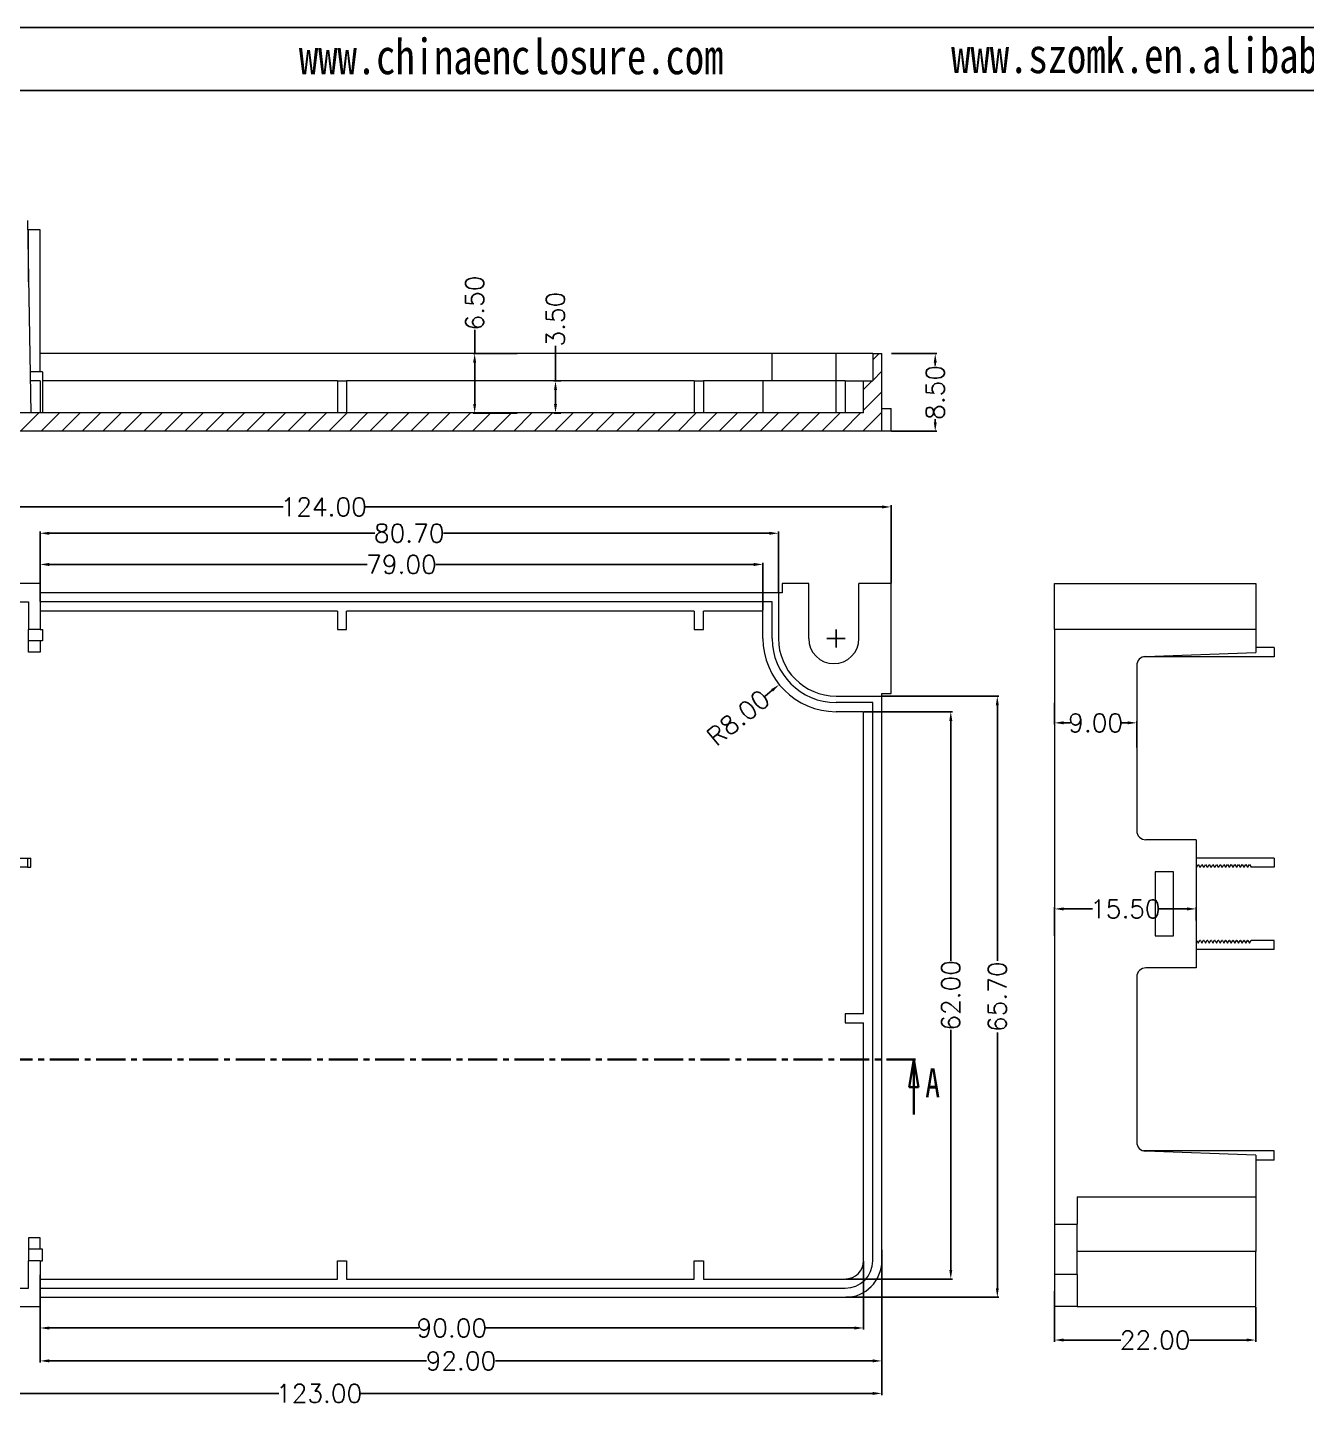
# Model space of a CAD drawing. Header units: inches. Extents: x 1800 to 3196, y 326 to 616.
# Drawn here: x 1899.1 to 2038.9, y 465.3 to 615.9 of the extents above; entities that cross this region are included whole.
import ezdxf

# ---------------------------------------------------------------- set-up
doc = ezdxf.new("R2010")
doc.units = ezdxf.units.IN
doc.header["$LTSCALE"] = 0.05
doc.linetypes.add('CENTERX2', pattern=[101.6, 63.5, -12.7, 12.7, -12.7])
doc.layers.add('文字', color=81, linetype='Continuous')
doc.styles.add('SLDTEXTSTYLE0', font='TXT', dxfattribs={"width": 0.75})
doc.styles.get("Standard").update_dxf_attribs({"font": 'txt', "bigfont": 'gbcbig.shx'})
doc.styles.add('宋体', font='', dxfattribs={"width": 0.8, "height": 3.5})
doc.styles.get('宋体').set_extended_font_data('SimSun')
doc.dimstyles.new('2.5', dxfattribs={"dimtxt": 2, "dimasz": 1, "dimexe": 0.18, "dimexo": 0.0625, "dimgap": 0.09, "dimtad": 0, "dimzin": 0, "dimdsep": 46, "dimtxsty": 'Standard', "dimcen": 1, "dimclrd": 3, "dimclre": 3, "dimclrt": 256, "dimadec": 0, "dimazin": 2, "dimtfac": 1, "dimtofl": 0, "dimtmove": 0, "dimatfit": 3, "dimfxl": 1, "dimtolj": 1, "dimtzin": 0, "dimarcsym": 0})

# ---------------------------------------------------------------- blocks, each defined once
blk = doc.blocks.new('_CLOSED')
at = {"color": 0, "linetype": 'ByBlock', "lineweight": -2}
for p, q in [((-1, 0.166667), (0, 0)), ((-1, 0.166667), (-1, -0.166667)), ((0, 0), (-1, -0.166667)), ((0, 0), (-1, 0))]:
    blk.add_line(p, q, dxfattribs=at)
blk = doc.blocks.new('*D279')
at = {"color": 3, "lineweight": -2}
for p, q in [((1992.48, 481.03), (1992.48, 469.96)), ((1900.48, 476.03), (1900.48, 469.96)), ((1901.48, 470.14), (1942.72, 470.14)), ((1991.48, 470.14), (1950.24, 470.14))]:
    blk.add_line(p, q, dxfattribs=at)
at = {"color": 3}
for points in [[(1901.48, 470.31), (1901.48, 469.98), (1900.48, 470.14)], [(1991.48, 470.31), (1991.48, 469.98), (1992.48, 470.14)]]:
    blk.add_solid(points, dxfattribs=at)
at = {"layer": 'Defpoints', "color": 0}
for p in [(1992.48, 481.09), (1900.48, 476.09), (1992.48, 470.14)]:
    blk.add_point(p, dxfattribs=at)
at = {"insert": (1946.48, 470.14), "char_height": 2, "attachment_point": 5}
blk.add_mtext('\\A1;92.00', dxfattribs=at)
blk = doc.blocks.new('*D280')
at = {"color": 3, "lineweight": -2}
for p, q in [((1990.48, 481.03), (1990.48, 473.56)), ((1900.48, 479.53), (1900.48, 473.56)), ((1901.48, 473.74), (1941.89, 473.74)), ((1989.48, 473.74), (1949.07, 473.74))]:
    blk.add_line(p, q, dxfattribs=at)
at = {"color": 3}
for points in [[(1901.48, 473.9), (1901.48, 473.57), (1900.48, 473.74)], [(1989.48, 473.9), (1989.48, 473.57), (1990.48, 473.74)]]:
    blk.add_solid(points, dxfattribs=at)
at = {"layer": 'Defpoints', "color": 0}
for p in [(1990.48, 481.09), (1900.48, 479.59), (1900.48, 473.74)]:
    blk.add_point(p, dxfattribs=at)
at = {"insert": (1945.48, 473.74), "char_height": 2, "attachment_point": 5}
blk.add_mtext('\\A1;90.00', dxfattribs=at)
blk = doc.blocks.new('*D281')
at = {"color": 3, "lineweight": -2}
for p, q in [((1900.48, 555.15), (1900.48, 560.77)), ((1901.48, 560.59), (1937.07, 560.59)), ((1980.18, 560.59), (1944.59, 560.59)), ((1981.18, 554.15), (1981.18, 560.77))]:
    blk.add_line(p, q, dxfattribs=at)
at = {"color": 3}
for points in [[(1901.48, 560.75), (1901.48, 560.42), (1900.48, 560.59)], [(1980.18, 560.75), (1980.18, 560.42), (1981.18, 560.59)]]:
    blk.add_solid(points, dxfattribs=at)
at = {"layer": 'Defpoints', "color": 0}
for p in [(1900.48, 560.59), (1900.48, 555.09), (1981.18, 554.09)]:
    blk.add_point(p, dxfattribs=at)
at = {"insert": (1940.83, 560.59), "char_height": 2, "attachment_point": 5}
blk.add_mtext('\\A1;80.70', dxfattribs=at)
blk = doc.blocks.new('*D282')
at = {"color": 3, "lineweight": -2}
for p, q in [((1900.48, 553.15), (1900.48, 557.36)), ((1901.48, 557.18), (1936.22, 557.18)), ((1978.48, 557.18), (1943.74, 557.18)), ((1979.48, 552.15), (1979.48, 557.36))]:
    blk.add_line(p, q, dxfattribs=at)
at = {"color": 3}
for points in [[(1901.48, 557.35), (1901.48, 557.01), (1900.48, 557.18)], [(1978.48, 557.35), (1978.48, 557.01), (1979.48, 557.18)]]:
    blk.add_solid(points, dxfattribs=at)
at = {"layer": 'Defpoints', "color": 0}
for p in [(1900.48, 557.18), (1900.48, 553.09), (1979.48, 552.09)]:
    blk.add_point(p, dxfattribs=at)
at = {"insert": (1939.98, 557.18), "char_height": 2, "attachment_point": 5}
blk.add_mtext('\\A1;79.00', dxfattribs=at)
blk = doc.blocks.new('*D286')
at = {"color": 3, "lineweight": -2}
for p, q in [((1992.48, 482.29), (1992.48, 466.41)), ((1869.48, 477.78), (1869.48, 466.41)), ((1870.48, 466.59), (1926.56, 466.59)), ((1991.48, 466.59), (1935.4, 466.59))]:
    blk.add_line(p, q, dxfattribs=at)
at = {"color": 3}
for points in [[(1870.48, 466.75), (1870.48, 466.42), (1869.48, 466.59)], [(1991.48, 466.75), (1991.48, 466.42), (1992.48, 466.59)]]:
    blk.add_solid(points, dxfattribs=at)
at = {"layer": 'Defpoints', "color": 0}
for p in [(1992.48, 482.36), (1869.48, 477.84), (1992.48, 466.59)]:
    blk.add_point(p, dxfattribs=at)
at = {"insert": (1930.98, 466.59), "char_height": 2, "attachment_point": 5}
blk.add_mtext('\\A1;123.00', dxfattribs=at)
blk = doc.blocks.new('*D287')
at = {"color": 3, "lineweight": -2}
for p, q in [((1869.48, 548.88), (1869.48, 563.65)), ((1870.48, 563.47), (1927.06, 563.47)), ((1992.48, 563.47), (1935.9, 563.47)), ((1993.48, 555.15), (1993.48, 563.65))]:
    blk.add_line(p, q, dxfattribs=at)
at = {"color": 3}
for points in [[(1870.48, 563.63), (1870.48, 563.3), (1869.48, 563.47)], [(1992.48, 563.63), (1992.48, 563.3), (1993.48, 563.47)]]:
    blk.add_solid(points, dxfattribs=at)
at = {"layer": 'Defpoints', "color": 0}
for p in [(1869.48, 563.47), (1993.48, 555.09), (1869.48, 548.82)]:
    blk.add_point(p, dxfattribs=at)
at = {"insert": (1931.48, 563.47), "char_height": 2, "attachment_point": 5}
blk.add_mtext('\\A1;124.00', dxfattribs=at)
blk = doc.blocks.new('*D288')
at = {"color": 3, "lineweight": -2}
for p, q in [((1990.54, 541.09), (2000.19, 541.09)), ((2000.01, 540.09), (2000.01, 513.85)), ((2000.01, 480.09), (2000.01, 506.33)), ((1988.54, 479.09), (2000.19, 479.09))]:
    blk.add_line(p, q, dxfattribs=at)
at = {"color": 3}
for points in [[(1999.85, 540.09), (2000.18, 540.09), (2000.01, 541.09)], [(1999.85, 480.09), (2000.18, 480.09), (2000.01, 479.09)]]:
    blk.add_solid(points, dxfattribs=at)
at = {"layer": 'Defpoints', "color": 0}
for p in [(1990.48, 541.09), (2000.01, 541.09), (1988.48, 479.09)]:
    blk.add_point(p, dxfattribs=at)
at = {"insert": (2000.01, 510.09), "char_height": 2, "attachment_point": 5, "rotation": 90}
blk.add_mtext('\\A1;62.00', dxfattribs=at)
blk = doc.blocks.new('*D289')
at = {"color": 3, "lineweight": -2}
for p, q in [((1992.54, 542.79), (2005.28, 542.79)), ((2005.1, 541.79), (2005.1, 513.86)), ((2005.1, 478.09), (2005.1, 506.02)), ((1988.54, 477.09), (2005.28, 477.09))]:
    blk.add_line(p, q, dxfattribs=at)
at = {"color": 3}
for points in [[(2004.93, 541.79), (2005.26, 541.79), (2005.1, 542.79)], [(2004.93, 478.09), (2005.26, 478.09), (2005.1, 477.09)]]:
    blk.add_solid(points, dxfattribs=at)
at = {"layer": 'Defpoints', "color": 0}
for p in [(1992.48, 542.79), (2005.1, 542.79), (1988.48, 477.09)]:
    blk.add_point(p, dxfattribs=at)
at = {"insert": (2005.1, 509.94), "char_height": 2, "attachment_point": 5, "rotation": 90}
blk.add_mtext('\\A1;65.70', dxfattribs=at)
blk = doc.blocks.new('*D290')
at = {"color": 3, "lineweight": -2}
for p, q in [((1993.54, 580.23), (1998.49, 580.23)), ((1998.31, 579.23), (1998.31, 578.91)), ((1998.31, 572.73), (1998.31, 573.06)), ((1993.54, 571.73), (1998.49, 571.73))]:
    blk.add_line(p, q, dxfattribs=at)
at = {"color": 3}
for points in [[(1998.15, 579.23), (1998.48, 579.23), (1998.31, 580.23)], [(1998.15, 572.73), (1998.48, 572.73), (1998.31, 571.73)]]:
    blk.add_solid(points, dxfattribs=at)
at = {"layer": 'Defpoints', "color": 0}
for p in [(1993.48, 580.23), (1998.31, 580.23), (1993.48, 571.73)]:
    blk.add_point(p, dxfattribs=at)
at = {"insert": (1998.31, 575.98), "char_height": 2, "attachment_point": 5, "rotation": 90}
blk.add_mtext('\\A1;8.50', dxfattribs=at)
blk = doc.blocks.new('*D291')
at = {"color": 3, "lineweight": -2}
for p, q in [((1947.98, 580.23), (1947.98, 582.82)), ((1952.61, 580.23), (1947.8, 580.23)), ((1947.98, 574.73), (1947.98, 579.23)), ((1952.61, 573.73), (1947.8, 573.73))]:
    blk.add_line(p, q, dxfattribs=at)
at = {"color": 3}
for points in [[(1947.81, 579.23), (1948.14, 579.23), (1947.98, 580.23)], [(1947.81, 574.73), (1948.14, 574.73), (1947.98, 573.73)]]:
    blk.add_solid(points, dxfattribs=at)
at = {"layer": 'Defpoints', "color": 0}
for p in [(1947.98, 580.23), (1952.67, 580.23), (1952.67, 573.73)]:
    blk.add_point(p, dxfattribs=at)
at = {"insert": (1947.98, 585.75), "char_height": 2, "attachment_point": 5, "rotation": 90}
blk.add_mtext('\\A1;6.50', dxfattribs=at)
blk = doc.blocks.new('*D292')
at = {"color": 3, "lineweight": -2}
for p, q in [((1956.81, 577.23), (1956.81, 581.07)), ((1957.39, 577.23), (1956.63, 577.23)), ((1956.81, 574.73), (1956.81, 576.23)), ((1957.39, 573.73), (1956.63, 573.73))]:
    blk.add_line(p, q, dxfattribs=at)
at = {"color": 3}
for points in [[(1956.65, 576.23), (1956.98, 576.23), (1956.81, 577.23)], [(1956.65, 574.73), (1956.98, 574.73), (1956.81, 573.73)]]:
    blk.add_solid(points, dxfattribs=at)
at = {"layer": 'Defpoints', "color": 0}
for p in [(1956.81, 577.23), (1957.45, 577.23), (1957.45, 573.73)]:
    blk.add_point(p, dxfattribs=at)
at = {"insert": (1956.81, 583.99), "char_height": 2, "attachment_point": 5, "rotation": 90}
blk.add_mtext('\\A1;3.50', dxfattribs=at)
blk = doc.blocks.new('*D300')
at = {"color": 3, "lineweight": -2}
for p, q in [((1987.48, 548.09), (1987.48, 550.09)), ((1986.48, 549.09), (1988.48, 549.09)), ((1979.71, 542.8), (1980.49, 543.43))]:
    blk.add_line(p, q, dxfattribs=at)
at = {"color": 3}
blk.add_solid([(1980.38, 543.55), (1980.59, 543.3), (1981.26, 544.05)], dxfattribs=at)
at = {"layer": 'Defpoints', "color": 0}
for p in [(1987.48, 549.09), (1981.26, 544.05)]:
    blk.add_point(p, dxfattribs=at)
at = {"insert": (1976.79, 540.43), "char_height": 2, "attachment_point": 5, "rotation": 39.0014}
blk.add_mtext('\\A1;R8.00', dxfattribs=at)
blk = doc.blocks.new('*D301')
at = {"color": 3, "lineweight": -2}
for p, q in [((2011.34, 542.05), (2011.34, 539.69)), ((2012.34, 539.87), (2013.08, 539.87)), ((2019.34, 539.87), (2018.59, 539.87)), ((2020.34, 537.17), (2020.34, 540.05))]:
    blk.add_line(p, q, dxfattribs=at)
at = {"color": 3}
for points in [[(2012.34, 540.04), (2012.34, 539.71), (2011.34, 539.87)], [(2019.34, 540.04), (2019.34, 539.71), (2020.34, 539.87)]]:
    blk.add_solid(points, dxfattribs=at)
at = {"layer": 'Defpoints', "color": 0}
for p in [(2011.34, 542.11), (2020.34, 539.87), (2020.34, 537.11)]:
    blk.add_point(p, dxfattribs=at)
at = {"insert": (2015.84, 539.87), "char_height": 2, "attachment_point": 5}
blk.add_mtext('\\A1;9.00', dxfattribs=at)
blk = doc.blocks.new('*D302')
at = {"color": 3, "lineweight": -2}
for p, q in [((2011.34, 516.59), (2011.34, 519.72)), ((2012.34, 519.54), (2015.5, 519.54)), ((2025.84, 519.54), (2022.68, 519.54)), ((2026.84, 518.26), (2026.84, 519.72))]:
    blk.add_line(p, q, dxfattribs=at)
at = {"color": 3}
for points in [[(2012.34, 519.7), (2012.34, 519.37), (2011.34, 519.54)], [(2025.84, 519.7), (2025.84, 519.37), (2026.84, 519.54)]]:
    blk.add_solid(points, dxfattribs=at)
at = {"layer": 'Defpoints', "color": 0}
for p in [(2011.34, 519.54), (2026.84, 518.2), (2011.34, 516.52)]:
    blk.add_point(p, dxfattribs=at)
at = {"insert": (2019.09, 519.54), "char_height": 2, "attachment_point": 5}
blk.add_mtext('\\A1;15.50', dxfattribs=at)
blk = doc.blocks.new('*D303')
at = {"color": 3, "lineweight": -2}
for p, q in [((2011.34, 477.78), (2011.34, 472.24)), ((2033.34, 476.03), (2033.34, 472.24)), ((2012.34, 472.42), (2018.58, 472.42)), ((2032.34, 472.42), (2026.09, 472.42))]:
    blk.add_line(p, q, dxfattribs=at)
at = {"color": 3}
for points in [[(2012.34, 472.59), (2012.34, 472.26), (2011.34, 472.42)], [(2032.34, 472.59), (2032.34, 472.26), (2033.34, 472.42)]]:
    blk.add_solid(points, dxfattribs=at)
at = {"layer": 'Defpoints', "color": 0}
for p in [(2011.34, 477.84), (2033.34, 476.09), (2011.34, 472.42)]:
    blk.add_point(p, dxfattribs=at)
at = {"insert": (2022.34, 472.42), "char_height": 2, "attachment_point": 5}
blk.add_mtext('\\A1;22.00', dxfattribs=at)

msp = doc.modelspace()

# ---------------------------------------------------------------- hatches: boundary and pattern name
at = {"linetype": 'Continuous', "lineweight": 0}
h = msp.add_hatch(dxfattribs=at)
h.set_pattern_fill('ANSI31', color=4, scale=0.5, style=0)
h.set_pattern_definition([(45, (181.3522, -67.6438), (-1.122532, 1.122532), [])])
h.paths.add_polyline_path([(1992.481, 580.234), (1991.481, 580.234), (1991.481, 577.234), (1990.481, 577.234), (1990.481, 573.734), (1888.481, 573.734), (1888.481, 577.234), (1887.481, 577.234), (1887.481, 573.734), (1882.481, 573.734), (1882.481, 580.734), (1881.481, 580.734), (1881.481, 573.734), (1877.481, 573.734), (1877.481, 580.545), (1876.481, 580.545), (1876.481, 573.734), (1871.981, 573.734), (1871.981, 580.734), (1869.481, 580.734), (1869.481, 571.734), (1992.481, 571.734)], flags=0)

# ---------------------------------------------------------------- linework, layer by layer
for p, q in [((1800.421, 615.855), (2209.076, 615.855)), ((1807.301, 608.975), (2202.196, 608.975))]:
    msp.add_line(p, q)
at = {"color": 7, "linetype": 'Continuous', "lineweight": 15}
for p, q in [((1899.115, 594.752), (1899.481, 573.734)), ((1899.132, 593.734), (1899.231, 593.734)), ((1899.231, 588.057), (1899.231, 593.734)), ((1900.481, 593.734), (1899.231, 593.734)), ((1900.481, 578.234), (1900.481, 593.734)), ((1980.481, 580.234), (1900.481, 580.234)), ((1980.481, 577.234), (1980.481, 580.234)), ((1987.481, 580.234), (1980.481, 580.234)), ((1987.481, 577.234), (1987.481, 580.234)), ((1991.481, 580.234), (1987.481, 580.234)), ((1991.481, 580.234), (1991.481, 577.234)), ((1991.481, 580.234), (1992.481, 580.234)), ((1992.481, 571.734), (1992.481, 580.234)), ((1900.731, 578.234), (1899.403, 578.234)), ((1900.731, 578.234), (1900.731, 573.734)), ((1900.481, 577.234), (1899.42, 577.234)), ((1900.481, 577.234), (1900.481, 573.734)), ((1932.981, 577.234), (1900.731, 577.234)), ((1932.981, 577.234), (1932.981, 573.734)), ((1932.981, 577.234), (1933.981, 577.234)), ((1933.981, 577.234), (1933.981, 573.734)), ((1971.981, 577.234), (1933.981, 577.234)), ((1971.981, 577.234), (1971.981, 573.734)), ((1971.981, 577.234), (1972.981, 577.234)), ((1972.981, 577.234), (1972.981, 573.734)), ((1979.481, 577.234), (1972.981, 577.234)), ((1979.481, 577.234), (1979.481, 573.734)), ((1987.481, 577.234), (1979.481, 577.234)), ((1987.481, 573.734), (1987.481, 577.234)), ((1988.481, 577.234), (1987.481, 577.234)), ((1988.481, 577.234), (1988.481, 573.734)), ((1988.481, 577.234), (1990.481, 577.234)), ((1990.481, 573.734), (1990.481, 577.234)), ((1990.481, 577.234), (1991.481, 577.234)), ((1990.481, 573.734), (1888.481, 573.734)), ((1992.481, 574.234), (1993.481, 574.234)), ((1993.481, 571.734), (1993.481, 574.234)), ((1992.481, 571.734), (1869.481, 571.734)), ((1993.481, 571.734), (1992.481, 571.734)), ((1900.481, 555.089), (1874.481, 555.089)), ((1900.481, 555.089), (1900.481, 550.089)), ((1981.581, 555.089), (1981.581, 554.089)), ((1984.481, 555.089), (1981.581, 555.089)), ((1984.481, 549.089), (1984.481, 555.089)), ((1989.981, 549.089), (1989.981, 555.089)), ((1993.481, 555.089), (1989.981, 555.089)), ((1993.481, 543.089), (1993.481, 555.089)), ((2011.337, 555.089), (2033.337, 555.089)), ((2011.337, 550.089), (2011.337, 555.089)), ((2033.337, 555.089), (2033.337, 550.089)), ((1897.231, 553.089), (1899.231, 553.089)), ((1899.231, 553.089), (1899.231, 550.089)), ((1981.181, 554.089), (1900.481, 554.089)), ((1980.481, 553.089), (1900.481, 553.089)), ((1980.481, 549.089), (1980.481, 553.089)), ((1981.181, 554.089), (1981.181, 549.089)), ((1981.581, 554.089), (1981.181, 554.089)), ((1932.981, 552.089), (1900.481, 552.089)), ((1932.981, 552.089), (1932.981, 550.089)), ((1933.981, 550.089), (1933.981, 552.089)), ((1971.981, 552.089), (1933.981, 552.089)), ((1971.981, 552.089), (1971.981, 550.089)), ((1979.481, 552.089), (1972.981, 552.089)), ((1972.981, 550.089), (1972.981, 552.089)), ((1979.481, 549.089), (1979.481, 552.089)), ((1900.481, 550.089), (1899.231, 550.089)), ((1899.231, 548.839), (1899.231, 550.089)), ((1900.481, 550.089), (1900.731, 550.089)), ((1900.731, 550.089), (1900.731, 548.839)), ((1932.981, 550.089), (1933.981, 550.089)), ((1971.981, 550.089), (1972.981, 550.089)), ((2033.337, 550.089), (2011.337, 550.089)), ((2011.337, 550.089), (2011.337, 485.089)), ((2033.337, 550.089), (2033.337, 547.543)), ((1900.731, 548.839), (1899.231, 548.839)), ((1899.231, 547.589), (1899.231, 548.839)), ((1900.481, 548.839), (1900.481, 547.589)), ((1900.481, 547.589), (1899.231, 547.589)), ((2035.337, 547.089), (2021.077, 547.089)), ((2021.302, 547.123), (2033.337, 547.543)), ((2035.337, 548.089), (2033.337, 548.089)), ((2035.337, 548.089), (2035.337, 547.089)), ((2020.337, 546.124), (2020.337, 528.089)), ((1987.481, 542.789), (1992.481, 542.789)), ((1992.481, 543.089), (1993.481, 543.089)), ((1992.481, 542.789), (1992.481, 543.089)), ((1992.481, 481.089), (1992.481, 542.789)), ((1991.481, 542.089), (1987.481, 542.089)), ((1990.481, 541.089), (1987.481, 541.089)), ((1990.481, 508.089), (1990.481, 541.089)), ((1991.481, 481.089), (1991.481, 542.089)), ((2026.837, 527.089), (2021.337, 527.089)), ((2026.837, 527.089), (2026.837, 513.089)), ((1898.115, 525.089), (1899.115, 525.089)), ((1899.115, 524.089), (1898.115, 524.089)), ((1899.115, 525.089), (1899.115, 524.089)), ((1899.115, 525.089), (1899.481, 525.089)), ((1899.115, 524.089), (1899.481, 524.089)), ((1899.481, 524.089), (1899.481, 525.089)), ((2035.337, 525.089), (2026.837, 525.089)), ((2026.89, 524.089), (2026.837, 524.089)), ((2026.89, 524.089), (2027.064, 524.389)), ((2027.064, 524.389), (2027.237, 524.089)), ((2027.29, 524.089), (2027.237, 524.089)), ((2027.29, 524.089), (2027.464, 524.389)), ((2027.464, 524.389), (2027.637, 524.089)), ((2027.69, 524.089), (2027.637, 524.089)), ((2027.69, 524.089), (2027.864, 524.389)), ((2027.864, 524.389), (2028.037, 524.089)), ((2028.09, 524.089), (2028.037, 524.089)), ((2028.09, 524.089), (2028.264, 524.389)), ((2028.264, 524.389), (2028.437, 524.089)), ((2028.49, 524.089), (2028.437, 524.089)), ((2028.49, 524.089), (2028.664, 524.389)), ((2028.664, 524.389), (2028.837, 524.089)), ((2028.89, 524.089), (2028.837, 524.089)), ((2028.89, 524.089), (2029.064, 524.389)), ((2029.064, 524.389), (2029.237, 524.089)), ((2029.29, 524.089), (2029.237, 524.089)), ((2029.29, 524.089), (2029.464, 524.389)), ((2029.464, 524.389), (2029.637, 524.089)), ((2029.69, 524.089), (2029.637, 524.089)), ((2029.69, 524.089), (2029.864, 524.389)), ((2029.864, 524.389), (2030.037, 524.089)), ((2030.09, 524.089), (2030.037, 524.089)), ((2030.09, 524.089), (2030.264, 524.389)), ((2030.264, 524.389), (2030.437, 524.089)), ((2030.49, 524.089), (2030.437, 524.089)), ((2030.49, 524.089), (2030.664, 524.389)), ((2030.664, 524.389), (2030.837, 524.089)), ((2030.89, 524.089), (2030.837, 524.089)), ((2030.89, 524.089), (2031.064, 524.389)), ((2031.064, 524.389), (2031.237, 524.089)), ((2031.29, 524.089), (2031.237, 524.089)), ((2031.29, 524.089), (2031.464, 524.389)), ((2031.464, 524.389), (2031.637, 524.089)), ((2031.69, 524.089), (2031.637, 524.089)), ((2031.69, 524.089), (2031.864, 524.389)), ((2031.864, 524.389), (2032.037, 524.089)), ((2032.09, 524.089), (2032.037, 524.089)), ((2032.09, 524.089), (2032.264, 524.389)), ((2032.264, 524.389), (2032.437, 524.089)), ((2032.49, 524.089), (2032.437, 524.089)), ((2032.49, 524.089), (2032.664, 524.389)), ((2032.664, 524.389), (2032.837, 524.089)), ((2035.337, 524.089), (2032.837, 524.089)), ((2035.337, 525.089), (2035.337, 524.089)), ((2022.337, 523.589), (2022.337, 516.589)), ((2024.337, 523.589), (2022.337, 523.589)), ((2024.337, 516.589), (2024.337, 523.589)), ((2022.337, 516.589), (2024.337, 516.589)), ((2026.89, 516.089), (2026.837, 516.089)), ((2035.337, 515.089), (2026.837, 515.089)), ((2026.89, 516.089), (2027.064, 515.789)), ((2027.064, 515.789), (2027.237, 516.089)), ((2027.29, 516.089), (2027.237, 516.089)), ((2027.29, 516.089), (2027.464, 515.789)), ((2027.464, 515.789), (2027.637, 516.089)), ((2027.69, 516.089), (2027.637, 516.089)), ((2027.69, 516.089), (2027.864, 515.789)), ((2027.864, 515.789), (2028.037, 516.089)), ((2028.09, 516.089), (2028.037, 516.089)), ((2028.09, 516.089), (2028.264, 515.789)), ((2028.264, 515.789), (2028.437, 516.089)), ((2028.49, 516.089), (2028.437, 516.089)), ((2028.49, 516.089), (2028.664, 515.789)), ((2028.664, 515.789), (2028.837, 516.089)), ((2028.89, 516.089), (2028.837, 516.089)), ((2028.89, 516.089), (2029.064, 515.789)), ((2029.064, 515.789), (2029.237, 516.089)), ((2029.29, 516.089), (2029.237, 516.089)), ((2029.29, 516.089), (2029.464, 515.789)), ((2029.464, 515.789), (2029.637, 516.089)), ((2029.69, 516.089), (2029.637, 516.089)), ((2029.69, 516.089), (2029.864, 515.789)), ((2029.864, 515.789), (2030.037, 516.089)), ((2030.09, 516.089), (2030.037, 516.089)), ((2030.09, 516.089), (2030.264, 515.789)), ((2030.264, 515.789), (2030.437, 516.089)), ((2030.49, 516.089), (2030.437, 516.089)), ((2030.49, 516.089), (2030.664, 515.789)), ((2030.664, 515.789), (2030.837, 516.089)), ((2030.89, 516.089), (2030.837, 516.089)), ((2030.89, 516.089), (2031.064, 515.789)), ((2031.064, 515.789), (2031.237, 516.089)), ((2031.29, 516.089), (2031.237, 516.089)), ((2031.29, 516.089), (2031.464, 515.789)), ((2031.464, 515.789), (2031.637, 516.089)), ((2031.69, 516.089), (2031.637, 516.089)), ((2031.69, 516.089), (2031.864, 515.789)), ((2031.864, 515.789), (2032.037, 516.089)), ((2032.09, 516.089), (2032.037, 516.089)), ((2032.09, 516.089), (2032.264, 515.789)), ((2032.264, 515.789), (2032.437, 516.089)), ((2032.49, 516.089), (2032.437, 516.089)), ((2032.49, 516.089), (2032.664, 515.789)), ((2032.664, 515.789), (2032.837, 516.089)), ((2035.337, 516.089), (2032.837, 516.089)), ((2035.337, 515.089), (2035.337, 516.089)), ((2020.337, 512.089), (2020.337, 494.055)), ((2026.837, 513.089), (2021.337, 513.089)), ((1988.481, 508.089), (1988.481, 507.089)), ((1990.481, 508.089), (1988.481, 508.089)), ((1988.481, 507.089), (1990.481, 507.089)), ((1990.481, 481.089), (1990.481, 507.089)), ((2035.337, 493.089), (2021.077, 493.089)), ((2033.337, 492.635), (2021.302, 493.056)), ((2033.337, 492.635), (2033.337, 488.089)), ((2035.337, 492.089), (2035.337, 493.089)), ((2035.337, 492.089), (2033.337, 492.089)), ((2013.837, 488.089), (2033.337, 488.089)), ((2013.837, 488.089), (2013.837, 485.089)), ((2033.337, 488.089), (2033.337, 482.089)), ((2011.337, 485.089), (2013.837, 485.089)), ((2011.337, 485.089), (2011.337, 479.589)), ((2013.837, 479.589), (2013.837, 485.089)), ((1900.481, 483.589), (1899.231, 483.589)), ((1899.231, 483.589), (1899.231, 482.339)), ((1900.481, 482.339), (1900.481, 483.589)), ((1900.731, 482.339), (1899.231, 482.339)), ((1899.231, 482.339), (1899.231, 481.089)), ((1900.731, 481.089), (1900.731, 482.339)), ((2033.337, 482.089), (2013.837, 482.089)), ((2033.337, 476.089), (2033.337, 482.089)), ((1900.481, 481.089), (1899.231, 481.089)), ((1899.231, 478.089), (1899.231, 481.089)), ((1900.481, 481.089), (1900.481, 476.089)), ((1900.481, 481.089), (1900.731, 481.089)), ((1932.981, 479.089), (1932.981, 481.089)), ((1932.981, 481.089), (1933.981, 481.089)), ((1933.981, 481.089), (1933.981, 479.089)), ((1971.981, 479.089), (1971.981, 481.089)), ((1971.981, 481.089), (1972.981, 481.089)), ((1972.981, 481.089), (1972.981, 479.089)), ((1900.481, 479.089), (1932.981, 479.089)), ((1933.981, 479.089), (1971.981, 479.089)), ((1972.981, 479.089), (1988.481, 479.089)), ((2011.337, 479.589), (2011.337, 476.089)), ((2013.837, 479.589), (2011.337, 479.589)), ((2013.837, 479.589), (2013.837, 476.089)), ((1897.231, 478.089), (1899.231, 478.089)), ((1900.481, 478.089), (1988.481, 478.089)), ((1881.481, 476.089), (1900.481, 476.089)), ((1900.481, 477.089), (1988.481, 477.089)), ((2013.837, 476.089), (2011.337, 476.089)), ((2013.837, 476.089), (2033.337, 476.089))]:
    msp.add_line(p, q, dxfattribs=at)
at = {"color": 1, "linetype": 'CENTERX2', "lineweight": 30}
msp.add_line((1996.162, 503.072), (1865.329, 503.072), dxfattribs=at)
at = {"color": 7, "linetype": 'Continuous', "lineweight": 30}
msp.add_line((1995.969, 497.072), (1995.969, 503.072), dxfattribs=at)
at = {"color": 7, "linetype": 'Continuous', "lineweight": 15}
for centre, radius, start, end in [((1987.481, 549.089), 8, 180, 270), ((1987.481, 549.089), 7, 180, 270), ((1987.481, 549.089), 6.3, 180, 270), ((1987.231, 549.089), 2.75, 180, 0), ((2021.337, 546.124), 1, 92, 180), ((2021.337, 528.089), 1, 180, 270), ((2021.337, 512.089), 1, 90, 180), ((2021.337, 494.055), 1, 180, 268), ((1988.481, 481.089), 4, 270, 0), ((1988.481, 481.089), 3, 270, 0), ((1988.481, 481.089), 2, 270, 0)]:
    msp.add_arc(centre, radius, start, end, dxfattribs=at)

# ---------------------------------------------------------------- block references
at = {"color": 7, "linetype": 'Continuous', "lineweight": 30, "xscale": 3, "yscale": 3, "zscale": 0.5, "rotation": 90}
msp.add_blockref('_CLOSED', (1995.969, 503.072), dxfattribs=at)

# ---------------------------------------------------------------- texts
at = {"color": 7, "linetype": 'Continuous', "insert": (1997.22, 502.108), "char_height": 3.175, "attachment_point": 1, "style": 'SLDTEXTSTYLE0'}
msp.add_mtext('A', dxfattribs=at)
at = {"layer": '文字', "color": 0, "char_height": 3.87465, "width": 68.0739, "attachment_point": 1, "style": '宋体'}
for s, insert in [('www.chinaenclosure.com', (1928.772, 614.631)), ('www.szomk.en.alibaba.com', (2000.057, 614.754))]:
    msp.add_mtext(s, dxfattribs=dict(at, insert=insert))

# ---------------------------------------------------------------- dimensions: what is measured, and where the dimension line sits
for base, p1, p2, picture, middle in [((1947.976, 580.234), (1952.673, 573.734), (1952.673, 580.234), '*D291', (1947.976, 585.748)), ((1956.814, 577.234), (1957.452, 573.734), (1957.452, 577.234), '*D292', (1956.814, 583.991))]:
    dim = msp.add_linear_dim(base=base, p1=p1, p2=p2, angle=90, dimstyle='2.5')
    dim.commit()
    dim.dimension.update_dxf_attribs({"geometry": picture, "text_midpoint": middle, "dimtype": 160})
for base, p1, p2, picture, middle in [((1998.313, 580.234), (1993.481, 571.734), (1993.481, 580.234), '*D290', (1998.313, 575.984)), ((2005.096, 542.789), (1988.481, 477.089), (1992.481, 542.789), '*D289', (2005.096, 509.939)), ((2000.013, 541.089), (1988.481, 479.089), (1990.481, 541.089), '*D288', (2000.013, 510.089))]:
    dim = msp.add_linear_dim(base=base, p1=p1, p2=p2, angle=90, dimstyle='2.5')
    dim.commit()
    dim.dimension.update_dxf_attribs({"geometry": picture, "text_midpoint": middle})
for base, p1, p2, picture, middle in [((1869.481, 563.468), (1993.481, 555.089), (1869.481, 548.816), '*D287', (1931.481, 563.468)), ((1900.481, 560.588), (1981.181, 554.089), (1900.481, 555.089), '*D281', (1940.831, 560.588)), ((1900.481, 557.179), (1979.481, 552.089), (1900.481, 553.089), '*D282', (1939.981, 557.179)), ((2020.337, 539.875), (2011.337, 542.111), (2020.337, 537.106), '*D301', (2015.837, 539.875)), ((2011.337, 519.536), (2026.837, 518.197), (2011.337, 516.524), '*D302', (2019.087, 519.536)), ((1992.481, 466.587), (1869.481, 477.839), (1992.481, 482.357), '*D286', (1930.981, 466.587)), ((2011.337, 472.422), (2033.337, 476.089), (2011.337, 477.839), '*D303', (2022.337, 472.422))]:
    dim = msp.add_linear_dim(base=base, p1=p1, p2=p2, dimstyle='2.5')
    dim.commit()
    dim.dimension.update_dxf_attribs({"geometry": picture, "text_midpoint": middle})
dim = msp.add_radius_dim(center=(1987.481, 549.089), mpoint=(1981.264, 544.054), dimstyle='2.5')
dim.commit()
dim.dimension.update_dxf_attribs({"geometry": '*D300', "text_midpoint": (1976.791, 540.432)})
for base, p1, p2, picture, middle in [((1992.481, 470.144), (1900.481, 476.089), (1992.481, 481.089), '*D279', (1946.481, 470.144)), ((1900.481, 473.737), (1990.481, 481.089), (1900.481, 479.589), '*D280', (1945.481, 473.737))]:
    dim = msp.add_linear_dim(base=base, p1=p1, p2=p2, dimstyle='2.5')
    dim.commit()
    dim.dimension.update_dxf_attribs({"geometry": picture, "text_midpoint": middle, "dimtype": 160})

doc.saveas('drawing.dxf')
